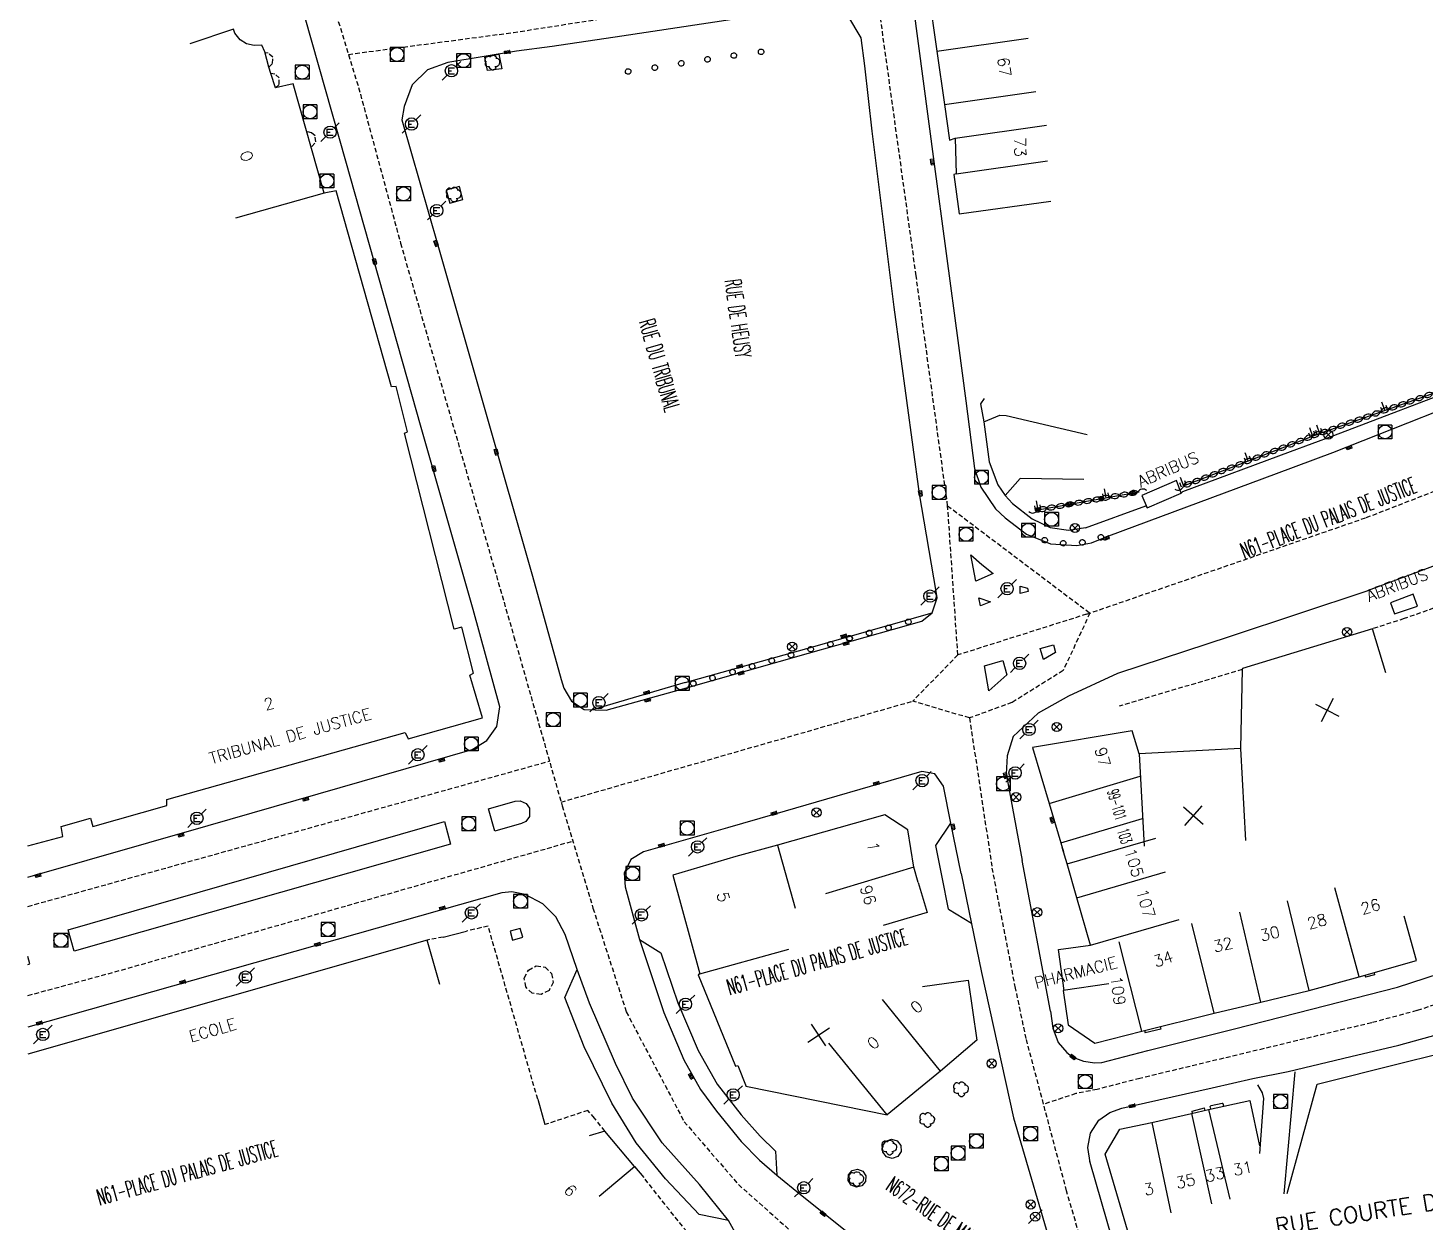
# Model space of a CAD drawing. Header units: millimetres. Extents: x 256000 to 257000, y 143000 to 144000.
# Drawn here: x 256000 to 256151.5, y 143295.4 to 143424.8 of the extents above; entities that cross this region are included whole.
import ezdxf
from ezdxf.enums import TextEntityAlignment as Align

# ---------------------------------------------------------------- set-up
doc = ezdxf.new("R2010")
doc.units = ezdxf.units.MM
doc.linetypes.add('DASHED', pattern=[0.75, 0.5, -0.25])
doc.layers.get('0').update_dxf_attribs({"linetype": 'CONTINUOUS'})
for name, color, linetype in [('W0001', 6, 'DASHED'), ('W0008', 7, 'CONTINUOUS'), ('W0100', 7, 'CONTINUOUS'), ('W0105', 7, 'CONTINUOUS'), ('W0112', 1, 'DASHED'), ('W0211', 2, 'CONTINUOUS'), ('W0300', 7, 'CONTINUOUS'), ('W0310', 3, 'CONTINUOUS'), ('W0322', 7, 'CONTINUOUS'), ('W0400', 7, 'CONTINUOUS'), ('W0420', 7, 'CONTINUOUS'), ('W0454', 7, 'CONTINUOUS'), ('W0469', 7, 'CONTINUOUS'), ('W0471', 7, 'CONTINUOUS'), ('W0984', 7, 'CONTINUOUS'), ('W0989', 7, 'CONTINUOUS'), ('W0991', 7, 'CONTINUOUS'), ('W1102', 7, 'CONTINUOUS')]:
    doc.layers.add(name, color=color, linetype=linetype)
doc.styles.get("Standard").update_dxf_attribs({"font": 'romans.shx', "width": 0.85})

# ---------------------------------------------------------------- blocks, each defined once
blk = doc.blocks.new('T469')
at = {"color": 0, "linetype": 'Continuous', "flags": 128}
for points in [[(-0.35, 0.35), (0.35, -0.35)], [(-0.35, -0.35), (0.35, 0.35)]]:
    blk.add_lwpolyline(points, dxfattribs=at)
at = {"color": 0, "linetype": 'Continuous'}
blk.add_circle((0, 0), 0.5, dxfattribs=at)
blk = doc.blocks.new('T420')
for p, q in [((0.75, 0.75), (-0.75, 0.75)), ((-0.75, 0.75), (-0.75, -0.75)), ((0.75, 0.75), (0.75, -0.75)), ((0.75, -0.75), (-0.75, -0.75))]:
    blk.add_line(p, q)
blk.add_ellipse((0, 0), major_axis=(-0.53, 0.53), ratio=1, start_param=3.926991, end_param=10.210176)
blk = doc.blocks.new('T300')
for p, q in [((-0.8, 0.51), (-0.86, 0.34)), ((-0.86, 0.34), (-0.86, 0.17)), ((-0.86, 0.17), (-0.74, 0.06)), ((-0.69, 0.63), (-0.8, 0.51)), ((-0.8, -0.06), (-0.74, 0.06)), ((-0.74, 0.06), (-0.69, 0.11)), ((-0.57, 0.69), (-0.69, 0.63)), ((-0.46, 0.69), (-0.57, 0.69)), ((-0.29, 0.63), (-0.46, 0.69)), ((-0.29, 0.63), (-0.17, 0.74)), ((-0.23, 0.57), (-0.29, 0.63)), ((-0.17, 0.74), (-0.06, 0.8)), ((-0.06, 0.8), (0.06, 0.8)), ((0.06, 0.8), (0.23, 0.74)), ((0.23, 0.74), (0.34, 0.63)), ((0.34, 0.63), (0.4, 0.51)), ((0.46, 0.46), (0.34, 0.46)), ((0.4, 0.51), (0.4, 0.46)), ((0.57, 0.4), (0.46, 0.46)), ((0.57, 0.4), (0.69, 0.29)), ((0.69, 0.29), (0.74, 0.17)), ((0.74, 0.06), (0.69, -0.17)), ((0.74, 0.17), (0.74, 0.06)), ((-0.8, -0.17), (-0.8, -0.06)), ((-0.8, -0.23), (-0.8, -0.17)), ((-0.74, -0.34), (-0.8, -0.23)), ((-0.69, -0.4), (-0.74, -0.34)), ((-0.51, -0.46), (-0.69, -0.4)), ((-0.4, -0.46), (-0.51, -0.46)), ((-0.4, -0.46), (-0.34, -0.46)), ((-0.34, -0.46), (-0.34, -0.4)), ((-0.34, -0.51), (-0.34, -0.46)), ((-0.29, -0.63), (-0.34, -0.51)), ((-0.17, -0.74), (-0.29, -0.63)), ((-0.06, -0.8), (-0.17, -0.74)), ((0.06, -0.8), (-0.06, -0.8)), ((0.17, -0.74), (0.06, -0.8)), ((0.23, -0.69), (0.17, -0.74)), ((0.29, -0.46), (0.23, -0.46)), ((0.29, -0.63), (0.23, -0.69)), ((0.46, -0.4), (0.29, -0.46)), ((0.34, -0.51), (0.29, -0.63)), ((0.34, -0.51), (0.34, -0.46)), ((0.57, -0.34), (0.46, -0.4)), ((0.63, -0.29), (0.57, -0.34)), ((0.69, -0.17), (0.63, -0.29))]:
    blk.add_line(p, q)
blk = doc.blocks.new('T454')
for p, q in [((-0.25, 0.25), (0.25, -0.25)), ((-0.25, -0.25), (0.25, 0.25)), ((0.75, 0.75), (0.375, 0.375)), ((-0.375, -0.375), (-0.75, -0.75))]:
    blk.add_line(p, q)
blk.add_ellipse((0, 0), major_axis=(0.354, 0.354), ratio=1, start_param=5.497787143782138, end_param=11.78097245096172)
blk = doc.blocks.new('t991o')
at = {"color": 0, "linetype": 'Continuous'}
for p, q in [((-1, 1), (1, -1)), ((-1, -1), (1, 1))]:
    blk.add_line(p, q, dxfattribs=at)
blk = doc.blocks.new('T400')
for p, q in [((-0.15, 0.3), (0.15, 0.3)), ((-0.15, -0.25), (-0.15, 0.3)), ((-0.15, 0.15), (0.15, 0.15)), ((-0.15, 0), (0.15, 0)), ((0.15, 0.3), (0.15, -0.25)), ((-0.15, -0.15), (0.15, -0.15)), ((-0.15, -0.25), (-0.15, -0.3)), ((-0.15, -0.3), (0.15, -0.3)), ((0.15, -0.3), (0.15, -0.25))]:
    blk.add_line(p, q)
blk = doc.blocks.new('T471')
for p, q in [((-0.333334, 0.333334), (-0.333334, -0.333334)), ((-0.333334, 0.333334), (0.333334, 0.333334)), ((-0.333334, 0), (0, 0)), ((0.500001, 0.500001), (1.000002, 1.000002)), ((-0.500001, -0.500001), (-1.000002, -1.000002)), ((-0.333334, -0.333334), (0.333334, -0.333334))]:
    blk.add_line(p, q)
blk.add_ellipse((0, 0), major_axis=(0.471405, 0.471405), ratio=1, start_param=5.4977871438, end_param=11.780972451)
blk = doc.blocks.new('t211o')
at = {"color": 0, "linetype": 'Continuous'}
for p, q in [((-0.29, 0.5), (-0.29, 0)), ((0, 1), (0, 0)), ((0.29, 0.5), (0.29, 0))]:
    blk.add_line(p, q, dxfattribs=at)
blk = doc.blocks.new('t310o')
at = {"color": 0, "linetype": 'Continuous'}
for centre, start, end in [((-0.5, 0.38), 216.8699, 323.1304), ((0.5, -0.37), 36.8699, 143.1303)]:
    blk.add_arc(centre, 0.625, start, end, dxfattribs=at)
blk = doc.blocks.new('t322o')
at = {"color": 0, "linetype": 'Continuous'}
for radius in [0.25, 0.15]:
    blk.add_circle((0, 0), radius, dxfattribs=at)

msp = doc.modelspace()

# ---------------------------------------------------------------- linework, layer by layer
at = {"layer": 'W0001'}
for p, q in [((256034.74, 143421.91), (256052.62, 143424.28)), ((256099.7, 143373), (256115.12, 143361.37)), ((256073.68, 143345.45), (256095.92, 143351.84)), ((256102.07, 143350.01), (256104.5, 143333.88)), ((256000, 143329.6), (256056.53, 143345.33)), ((256057.79, 143340.9), (256073.68, 143345.45))]:
    msp.add_line(p, q, dxfattribs=at)
for points in [[(256096.29, 143397.92), (256091.81, 143430.3), (256090.85, 143442.28), (256085.25, 143467.98), (256080.32, 143490.49), (256072.79, 143522.86), (256069.7, 143534.55), (256030.09, 143531.92)], [(256014.37, 143511.98), (256018.73, 143488.1), (256024.48, 143458.82), (256032.1, 143430.48), (256035.85, 143418.31), (256040.39, 143401.46), (256052.69, 143358.81), (256057.91, 143340.5), (256061.25, 143329.4), (256064.86, 143318.17), (256071.14, 143306.27), (256077.03, 143299.45), (256085.18, 143292.23), (256095.61, 143285.15), (256100.69, 143279.8), (256102.16, 143277.39), (256103.07, 143274.79)], [(256052.62, 143424.28), (256083.22, 143429.05), (256091.81, 143430.3)], [(256100.81, 143356.84), (256099.7, 143373), (256096.29, 143397.92)], [(256114.76, 143361.25), (256145.08, 143371.72), (256171.02, 143381.75)], [(256115.12, 143361.37), (256112.22, 143355.14), (256106.67, 143351.68), (256102.07, 143350.01), (256095.92, 143351.84)], [(256114.76, 143361.25), (256100.81, 143356.84), (256095.92, 143351.84)], [(256000, 143319.94), (256010.14, 143322.7), (256059.06, 143336.67)], [(256113.96, 143294.06), (256112.6, 143298.76), (256108.21, 143315.27), (256108.21, 143315.27), (256107.06, 143320.75), (256104.5, 143333.88)], [(256160.32, 143321.54), (256150.58, 143318.3), (256145.67, 143316.99), (256120.55, 143310.96), (256115.91, 143309.77), (256113.6, 143309.31)], [(256113.6, 143309.31), (256110.1, 143308.16)]]:
    msp.add_lwpolyline(points, dxfattribs=at)
at = {"layer": 'W0008'}
for p, q in [((256071.23, 143353.84), (256061.21, 143350.89)), ((256099.8, 143329.3), (256099.11, 143332.75)), ((256099.8, 143329.3), (256102.27, 143327.79)), ((256045, 143326.26), (256047.53, 143326.92)), ((256000.21, 143323.37), (256000, 143324.15)), ((256000, 143323.31), (256000.21, 143323.37)), ((256137.32, 143311.67), (256136.14, 143298.46)), ((256055.26, 143308.71), (256056.05, 143305.95)), ((256092.64, 143303.62), (256093, 143304.16)), ((256092.66, 143302.97), (256092.64, 143303.62)), ((256093, 143304.16), (256093.61, 143304.38)), ((256093.61, 143304.38), (256094.23, 143304.2)), ((256094.23, 143304.2), (256094.63, 143303.69)), ((256094.63, 143303.69), (256094.65, 143303.04)), ((256093.06, 143302.46), (256092.66, 143302.97)), ((256093.68, 143302.29), (256093.06, 143302.46)), ((256094.29, 143302.51), (256093.68, 143302.29)), ((256094.65, 143303.04), (256094.29, 143302.51)), ((256065.77, 143301.42), (256066.75, 143300.23)), ((256088.96, 143300.5), (256089.34, 143300.97)), ((256089.34, 143300.97), (256089.93, 143301.13)), ((256089.93, 143301.13), (256090.49, 143300.91)), ((256090.49, 143300.91), (256090.83, 143300.4)), ((256088.93, 143299.89), (256088.96, 143300.5)), ((256089.26, 143299.38), (256088.93, 143299.89)), ((256089.83, 143299.17), (256089.26, 143299.38)), ((256090.41, 143299.32), (256089.83, 143299.17)), ((256090.79, 143299.8), (256090.41, 143299.32)), ((256090.83, 143300.4), (256090.79, 143299.8))]:
    msp.add_line(p, q, dxfattribs=at)
for points in [[(256077.01, 143517.34), (256078.77, 143509.53), (256080.36, 143503), (256086.88, 143473.77), (256088.83, 143465.02), (256092.41, 143449.64), (256093.97, 143442.42), (256094.52, 143438.36), (256095.36, 143431.84), (256098.21, 143410.3), (256100.88, 143390.38)], [(256136.87, 143378.87), (256141.56, 143380.63), (256156.34, 143386.24), (256170.03, 143393.04), (256177.96, 143397.75), (256186.02, 143403.38), (256194.47, 143410.52), (256212.94, 143427.62), (256246.96, 143459.46), (256268.76, 143479.51)], [(256135.34, 143376.49), (256141.46, 143378.77), (256161.01, 143386.49), (256168.77, 143390.37), (256179.61, 143396.79), (256186.74, 143401.88), (256195.02, 143408.71), (256212.96, 143425.31), (256223.72, 143435.21), (256226.36, 143437.38), (256229.49, 143438.95), (256232.45, 143440.5), (256235.47, 143443.85), (256239.05, 143448.7), (256243.02, 143452.74), (256251.62, 143458.98), (256256.4, 143463.02), (256259.61, 143466.04), (256259.85, 143469.01), (256269.86, 143478.08)], [(256048.25, 143361.77), (256042.63, 143381.48), (256034.47, 143410.32), (256027.84, 143433.65)], [(256090.71, 143420.65), (256090.31, 143423.71), (256088.89, 143426.13), (256087.1, 143427.08), (256085.72, 143427.11), (256064.39, 143423.88), (256056.82, 143422.75), (256052.97, 143422.24)], [(256285.83, 143424.03), (256233.21, 143397.52), (256222.55, 143392.76), (256201.33, 143384.74), (256167.36, 143372.05), (256145.29, 143363.82)], [(256052.97, 143422.24), (256045.51, 143421.01), (256043.3, 143420.22), (256041.66, 143418.61), (256040.78, 143416.27), (256040.52, 143414.82), (256044.43, 143401.23), (256054.68, 143365.36), (256057.82, 143354.18), (256058.1, 143353.24)], [(256051.04, 143421.92), (256051.36, 143420.35), (256049.83, 143420.15), (256049.53, 143421.61), (256051.04, 143421.92)], [(256071.4, 143353.26), (256084.61, 143357.02), (256096.89, 143360.5), (256098.03, 143361.39), (256098.58, 143363.02), (256098.47, 143363.71), (256096.65, 143374.3), (256093.92, 143394.53), (256091.53, 143413.59), (256090.71, 143420.65)], [(256045.33, 143407.2), (256045.72, 143405.77), (256047.16, 143406.2), (256046.78, 143407.6), (256045.33, 143407.2)], [(256100.88, 143390.38), (256101.67, 143384.37), (256102.62, 143377.04), (256103.3, 143375), (256104.9, 143372.68), (256105.95, 143371.7), (256108.25, 143369.94), (256110.85, 143368.87), (256113.7, 143368.68), (256115.28, 143369), (256117.16, 143369.75), (256135.34, 143376.49)], [(256103.67, 143384.63), (256103.28, 143384.05), (256103.61, 143382.11), (256104.19, 143377.76), (256105.14, 143375.26), (256105.95, 143374.11), (256106.73, 143373.26), (256108.88, 143371.57), (256110.83, 143370.63), (256112.79, 143370.37), (256114.63, 143370.65), (256114.65, 143370.6), (256121.17, 143372.99), (256121.33, 143372.76), (256125, 143374.36), (256125.18, 143374.56), (256136.87, 143378.87)], [(256103.61, 143382.11), (256105.36, 143382.82), (256106.06, 143382.78), (256114.83, 143380.72)], [(256114.48, 143375.86), (256107.58, 143375.97), (256105.95, 143374.11)], [(256102.2, 143367.67), (256103.42, 143366.62), (256104.64, 143365.65), (256102.74, 143364.85), (256102.2, 143367.67)], [(256107.55, 143364.3), (256108.37, 143364.07), (256108.42, 143363.72), (256107.57, 143363.49), (256107.55, 143364.3)], [(256103.08, 143363.01), (256104.36, 143362.58), (256103.28, 143362.15), (256103.08, 143363.01)], [(256145.29, 143363.82), (256145.13, 143363.75), (256130.33, 143358.85), (256118.12, 143354.83), (256112.82, 143352.38), (256109.53, 143350.52), (256106.79, 143348.01), (256106.14, 143345.89), (256106.05, 143343.94), (256107.79, 143334.56)], [(256000, 143332.75), (256019.53, 143338.35), (256048.16, 143346.59), (256049.76, 143347.58), (256050.83, 143349.1), (256051.16, 143351.21), (256048.25, 143361.77)], [(256071.23, 143353.84), (256084.42, 143357.54), (256098.03, 143361.39)], [(256109.74, 143357.54), (256111.17, 143357.93), (256111.41, 143357.12), (256110.08, 143356.35), (256109.74, 143357.54)], [(256105.69, 143356.23), (256106.13, 143354.67), (256104.15, 143352.94), (256103.71, 143355.66), (256105.69, 143356.23)], [(256058.1, 143353.24), (256058.94, 143351.84), (256060.31, 143350.91), (256062.67, 143350.86), (256071.4, 143353.26)], [(256101.15, 143333.17), (256100.03, 143338.6), (256099.25, 143342.62), (256098.31, 143343.96), (256096.9, 143344.2), (256080.96, 143339.57), (256075.83, 143338.09)], [(256050.61, 143337.73), (256049.92, 143340.16), (256052.83, 143341.01), (256053.35, 143341.03), (256054.02, 143340.74), (256054.38, 143340.22), (256054.38, 143339.33), (256053.96, 143338.78), (256053.52, 143338.56), (256050.61, 143337.73)], [(256045.15, 143338.79), (256045.81, 143336.35), (256005.01, 143324.74), (256004.36, 143327.06), (256045.15, 143338.79)], [(256099.11, 143332.75), (256098.42, 143336.18), (256100.03, 143338.6)], [(256075.83, 143338.09), (256066.72, 143335.52), (256065.35, 143334.68), (256064.64, 143333.2), (256064.73, 143331.73), (256066.31, 143326.02), (256068.95, 143318.1), (256071.09, 143312.98), (256072.92, 143309.76), (256074.64, 143307.41), (256077.32, 143304.13), (256079.32, 143302.1), (256081.19, 143300.48)], [(256110.86, 143318.23), (256107.79, 143334.56)], [(256101.15, 143333.17), (256103.38, 143322.43), (256106.83, 143306.67), (256111.35, 143291.29)], [(256077.97, 143289.95), (256077.41, 143292.89), (256075.95, 143295.55), (256072.8, 143299.45), (256068.75, 143303.97), (256065.55, 143308.83), (256063.69, 143312.56), (256060.87, 143319.11), (256059.55, 143322.76), (256058.23, 143326.54), (256057.23, 143328.48), (256055.82, 143329.88), (256053.9, 143330.88), (256052.47, 143331.16), (256051.39, 143331.07), (256000, 143316.5)], [(256066.31, 143326.02), (256068.61, 143324.55), (256070.46, 143319.16), (256072.64, 143313.99), (256074.73, 143310.35), (256077.3, 143307.03), (256079.36, 143304.7), (256081.03, 143303.06), (256081.19, 143300.48)], [(256110.86, 143318.23), (256111.09, 143316.41), (256111.68, 143314.85), (256112.61, 143313.77), (256113.27, 143313.27), (256114.43, 143312.81), (256115.64, 143312.64), (256116.4, 143312.68), (256121.4, 143313.98), (256130.66, 143316.28), (256137.59, 143318.08), (256148.48, 143320.83), (256156.12, 143323.33)], [(256075.95, 143295.55), (256072.77, 143296.2), (256069.11, 143300.08), (256065.93, 143303.98), (256063.29, 143308.28), (256060.31, 143314.37), (256058.2, 143319.73), (256059.55, 143322.76)], [(256115.14, 143301.86), (256114.9, 143303.49), (256115.2, 143305.01), (256116.09, 143306.42), (256117.3, 143307.28), (256118.57, 143307.72), (256119.72, 143307.98), (256128.36, 143309.94), (256132.78, 143310.96), (256136.61, 143311.7), (256143.41, 143313.33), (256148.6, 143314.57), (256153.72, 143315.98)], [(256133.54, 143302.83), (256133.97, 143308.77), (256133.82, 143309.41), (256133.31, 143310.27)], [(256118.75, 143289.3), (256115.14, 143301.86), (256115.12, 143301.97)], [(256081.19, 143300.48), (256083.76, 143298.37), (256092.03, 143291.78), (256100.11, 143285.42), (256102.84, 143283.11), (256105.28, 143279.89), (256106.58, 143275.52)]]:
    msp.add_lwpolyline(points, dxfattribs=at)
at = {"layer": 'W0100'}
for points in [[(256085.66, 143511.26), (256080.77, 143510.2), (256083.67, 143496.89), (256084.69, 143492.23), (256085.87, 143486.99), (256086.83, 143482.7), (256088.04, 143477.34), (256088.68, 143474.49), (256089.54, 143470.66), (256092.53, 143457.38), (256093.69, 143452.27), (256094.84, 143447.25), (256095.7, 143443.5), (256096.73, 143435.8), (256097.63, 143428.64), (256098.54, 143422.26), (256099.36, 143416.48), (256099.9, 143412.63), (256100.53, 143412.82), (256100.61, 143408.96), (256100.37, 143408.88), (256100.96, 143404.62)], [(256040.81, 143380.87), (256041.14, 143381.01), (256039.9, 143385.93), (256039.4, 143385.87), (256033.42, 143407.14), (256032.12, 143406.88), (256028.76, 143418.72), (256026.85, 143418.27), (256026.32, 143419.84), (256026.13, 143420.53), (256025.68, 143422.18), (256025.36, 143422.89), (256024.54, 143422.87), (256023.69, 143423.06), (256023.02, 143423.47), (256022.44, 143424.2), (256022.29, 143424.65), (256017.55, 143423.05)], [(256000, 143336.15), (256003.8, 143337.18), (256003.6, 143338.24), (256006.77, 143339.15), (256007.02, 143338.26), (256015.05, 143340.52), (256015.04, 143341.16), (256040.88, 143348.43), (256041.23, 143347.74), (256049.28, 143350.01), (256047.9, 143354.65), (256048.3, 143354.86), (256047.03, 143359.85), (256046.19, 143359.64), (256040.81, 143380.87)], [(256121.33, 143372.76), (256125, 143374.36), (256124.5, 143375.74), (256120.74, 143374.1), (256121.33, 143372.76)], [(256150.62, 143362.14), (256150.17, 143363.44), (256147.71, 143362.49), (256148.13, 143361.28), (256150.62, 143362.14)], [(256147.21, 143354.89), (256145.75, 143359.67), (256131.66, 143355.38), (256131.63, 143355.25), (256131.45, 143346.72), (256120.45, 143346.12), (256119.69, 143348.61), (256108.9, 143346.8), (256110.7, 143340.76), (256111.98, 143336.48), (256112.27, 143335.5)], [(256096.51, 143332.2), (256096.02, 143333.83), (256095.39, 143337.88), (256092.88, 143339.52), (256081.25, 143336.23), (256076.74, 143335)], [(256112.65, 143334.2), (256112.13, 143335.99)], [(256076.74, 143335), (256069.91, 143332.98), (256072.85, 143322.3), (256072.66, 143322.18), (256076.69, 143312.27), (256076.97, 143312.34), (256077.85, 143310.09)], [(256113.71, 143330.54), (256112.65, 143334.2)], [(256096.51, 143332.2), (256097.49, 143328.95), (256092.7, 143327.51)], [(256112.32, 143320.5), (256111.72, 143324.93), (256115.2, 143325.4), (256113.71, 143330.54)], [(256117.17, 143321.21), (256112.23, 143320.49), (256112.77, 143316.76), (256115.65, 143314.78), (256120.76, 143316.08), (256128.6, 143318.04), (256133.65, 143319.22), (256138.88, 143320.47), (256144.31, 143321.96), (256150.54, 143323.72), (256149.18, 143328.53)], [(256053.64, 143326.25), (256053.37, 143327.2), (256052.26, 143326.9), (256052.54, 143325.94), (256053.64, 143326.25)], [(256044.65, 143321.14), (256043.28, 143325.95), (256000, 143313.58)], [(256096.97, 143320.9), (256101.92, 143321.62), (256102.86, 143315.1), (256098.94, 143311.73), (256093.13, 143307.02)], [(256136.49, 143298.48), (256139.76, 143310.34), (256148.82, 143312.6), (256152.61, 143313.56), (256158.42, 143315.29), (256158.42, 143315.36), (256158.76, 143315.5), (256160.76, 143310.92)], [(256077.82, 143310.11), (256090.84, 143307.48), (256093.13, 143307.02)], [(256125.25, 143291.63), (256120.45, 143290.23), (256116.78, 143302.76), (256118.35, 143305.45), (256121.82, 143306.18), (256126.12, 143307.14), (256127.97, 143307.58), (256132.45, 143308.55), (256133.5, 143303.66)], [(256061.94, 143298.2), (256065.77, 143301.42), (256062.55, 143305.25), (256060.84, 143304.72)]]:
    msp.add_lwpolyline(points, dxfattribs=at)
at = {"layer": 'W0105'}
for p, q in [((256144.94, 143322.14), (256145, 143321.93)), ((256145.98, 143322.18), (256145, 143321.93)), ((256145.92, 143322.4), (256145.98, 143322.18)), ((256121.05, 143316.15), (256121.12, 143315.88)), ((256122.81, 143316.3), (256121.12, 143315.88)), ((256122.74, 143316.58), (256122.81, 143316.3)), ((256129.63, 143307.94), (256129.57, 143308.21)), ((256126.2, 143307.42), (256127.56, 143307.78)), ((256126.26, 143307.17), (256126.2, 143307.42)), ((256127.63, 143307.47), (256127.56, 143307.78)), ((256128.23, 143307.64), (256128.17, 143307.92))]:
    msp.add_line(p, q, dxfattribs=at)
msp.add_lwpolyline([(256128.17, 143307.92), (256128.22, 143307.98), (256128.25, 143308.01), (256129.45, 143308.27), (256129.51, 143308.26), (256129.57, 143308.21)], dxfattribs=at)
at = {"layer": 'W0112'}
for p, q in [((256131.63, 143355.25), (256118.3, 143351.3)), ((256045, 143326.26), (256043.28, 143325.95)), ((256053.81, 143321.83), (256054.25, 143322.7)), ((256053.97, 143320.87), (256053.81, 143321.83)), ((256054.25, 143322.7), (256055.11, 143323.15)), ((256055.11, 143323.15), (256056.07, 143323)), ((256056.07, 143323), (256056.77, 143322.32)), ((256056.77, 143322.32), (256056.93, 143321.36)), ((256054.67, 143320.18), (256053.97, 143320.87)), ((256056.49, 143320.49), (256055.63, 143320.04)), ((256056.93, 143321.36), (256056.49, 143320.49)), ((256055.63, 143320.04), (256054.67, 143320.18))]:
    msp.add_line(p, q, dxfattribs=at)
for points in [[(256026.13, 143420.53), (256026.52, 143420.92), (256026.54, 143421.62), (256026.04, 143422.04), (256025.7, 143422.09)], [(256286.01, 143421.13), (256263.08, 143409.14), (256233.95, 143394.68), (256223.08, 143389.68), (256201.86, 143380.65), (256170.55, 143368.79), (256154.05, 143363.31), (256154.26, 143362.56), (256153.8, 143362.4), (256149.18, 143360.77), (256145.75, 143359.67)], [(256026.84, 143418.27), (256027.23, 143418.66), (256027.25, 143419.36), (256026.75, 143419.78), (256026.32, 143419.84)], [(256030.79, 143411.92), (256031.22, 143412.43), (256031.13, 143413.07), (256030.75, 143413.4), (256030.33, 143413.5)], [(256055.26, 143308.71), (256049.89, 143327.46), (256047.53, 143326.92)], [(256062.55, 143305.25), (256061.42, 143306.66), (256060.7, 143307.49), (256056.05, 143305.95)], [(256072.61, 143289.58), (256074.21, 143290.83), (256066.75, 143300.23)]]:
    msp.add_lwpolyline(points, dxfattribs=at)
at = {"layer": 'W0211'}
msp.add_line((256125.28, 143375.15), (256140.01, 143380.83), dxfattribs=at)
for points in [[(256140.01, 143380.83), (256152.68, 143385.3), (256163.55, 143390.6), (256169.93, 143394.35), (256185.6, 143404.15), (256196.39, 143412.83), (256220.46, 143435.21), (256243.54, 143456.63), (256268.43, 143479.8)], [(256109.48, 143372.55), (256114.96, 143373.52), (256120.45, 143374.5)]]:
    msp.add_lwpolyline(points, dxfattribs=at)
at = {"layer": 'W0310'}
msp.add_line((256109.48, 143372.55), (256120.45, 143374.5), dxfattribs=at)
at = {"layer": 'W0454'}
for points in [[(256076.64, 143421.5), (256076.55, 143421.48), (256076.46, 143421.48), (256076.37, 143421.52), (256076.3, 143421.58), (256076.25, 143421.65), (256076.22, 143421.74), (256076.23, 143421.84), (256076.26, 143421.93), (256076.32, 143422), (256076.4, 143422.05), (256076.49, 143422.07), (256076.58, 143422.07), (256076.67, 143422.04), (256076.74, 143421.98), (256076.8, 143421.9), (256076.82, 143421.81), (256076.82, 143421.71), (256076.78, 143421.63), (256076.72, 143421.55)], [(256079.6, 143421.91), (256079.51, 143421.89), (256079.41, 143421.89), (256079.32, 143421.93), (256079.25, 143421.98), (256079.2, 143422.06), (256079.18, 143422.15), (256079.18, 143422.25), (256079.21, 143422.34), (256079.27, 143422.41), (256079.35, 143422.46), (256079.44, 143422.48), (256079.54, 143422.48), (256079.62, 143422.45), (256079.7, 143422.39), (256079.75, 143422.31), (256079.77, 143422.22), (256079.77, 143422.12), (256079.73, 143422.04), (256079.67, 143421.96)], [(256065.19, 143419.78), (256065.1, 143419.76), (256065, 143419.76), (256064.92, 143419.8), (256064.84, 143419.85), (256064.79, 143419.93), (256064.77, 143420.02), (256064.77, 143420.12), (256064.81, 143420.2), (256064.86, 143420.28), (256064.94, 143420.33), (256065.03, 143420.35), (256065.13, 143420.35), (256065.22, 143420.32), (256065.29, 143420.26), (256065.34, 143420.18), (256065.36, 143420.09), (256065.36, 143419.99), (256065.33, 143419.9), (256065.27, 143419.83)], [(256068.08, 143420.19), (256067.98, 143420.17), (256067.89, 143420.17), (256067.8, 143420.21), (256067.73, 143420.27), (256067.68, 143420.35), (256067.66, 143420.44), (256067.66, 143420.53), (256067.7, 143420.62), (256067.75, 143420.69), (256067.83, 143420.74), (256067.92, 143420.77), (256068.02, 143420.76), (256068.11, 143420.73), (256068.18, 143420.67), (256068.23, 143420.59), (256068.25, 143420.5), (256068.25, 143420.4), (256068.21, 143420.32), (256068.15, 143420.24)], [(256070.95, 143420.66), (256070.86, 143420.63), (256070.76, 143420.64), (256070.67, 143420.67), (256070.6, 143420.73), (256070.55, 143420.81), (256070.53, 143420.9), (256070.53, 143420.99), (256070.57, 143421.08), (256070.62, 143421.15), (256070.7, 143421.21), (256070.79, 143421.23), (256070.89, 143421.23), (256070.98, 143421.19), (256071.05, 143421.13), (256071.1, 143421.05), (256071.12, 143420.96), (256071.12, 143420.87), (256071.08, 143420.78), (256071.02, 143420.71)], [(256073.79, 143421.09), (256073.7, 143421.07), (256073.61, 143421.07), (256073.52, 143421.11), (256073.45, 143421.17), (256073.39, 143421.24), (256073.37, 143421.33), (256073.38, 143421.43), (256073.41, 143421.52), (256073.47, 143421.59), (256073.55, 143421.64), (256073.64, 143421.66), (256073.73, 143421.66), (256073.82, 143421.63), (256073.89, 143421.57), (256073.94, 143421.49), (256073.97, 143421.4), (256073.96, 143421.3), (256073.93, 143421.22), (256073.87, 143421.14)], [(256110.34, 143369), (256110.25, 143368.98), (256110.16, 143368.98), (256110.07, 143369.01), (256110, 143369.07), (256109.95, 143369.15), (256109.92, 143369.24), (256109.93, 143369.34), (256109.96, 143369.42), (256110.02, 143369.5), (256110.1, 143369.55), (256110.19, 143369.57), (256110.28, 143369.57), (256110.37, 143369.53), (256110.44, 143369.47), (256110.49, 143369.4), (256110.52, 143369.3), (256110.52, 143369.21), (256110.48, 143369.12), (256110.42, 143369.05)], [(256112.35, 143368.67), (256112.26, 143368.64), (256112.17, 143368.65), (256112.08, 143368.68), (256112.01, 143368.74), (256111.95, 143368.82), (256111.93, 143368.91), (256111.93, 143369.01), (256111.97, 143369.09), (256112.03, 143369.17), (256112.11, 143369.22), (256112.2, 143369.24), (256112.29, 143369.24), (256112.38, 143369.2), (256112.45, 143369.14), (256112.5, 143369.07), (256112.53, 143368.97), (256112.52, 143368.88), (256112.49, 143368.79), (256112.43, 143368.72)], [(256114.43, 143368.76), (256114.34, 143368.73), (256114.24, 143368.74), (256114.15, 143368.77), (256114.08, 143368.83), (256114.03, 143368.91), (256114.01, 143369), (256114.01, 143369.1), (256114.05, 143369.18), (256114.11, 143369.26), (256114.18, 143369.31), (256114.27, 143369.33), (256114.37, 143369.33), (256114.46, 143369.29), (256114.53, 143369.23), (256114.58, 143369.16), (256114.6, 143369.07), (256114.6, 143368.97), (256114.57, 143368.88), (256114.51, 143368.81)], [(256116.43, 143369.31), (256116.34, 143369.28), (256116.25, 143369.29), (256116.16, 143369.32), (256116.09, 143369.38), (256116.04, 143369.46), (256116.01, 143369.55), (256116.02, 143369.64), (256116.05, 143369.73), (256116.11, 143369.81), (256116.19, 143369.86), (256116.28, 143369.88), (256116.37, 143369.88), (256116.46, 143369.84), (256116.53, 143369.78), (256116.58, 143369.7), (256116.61, 143369.61), (256116.6, 143369.52), (256116.57, 143369.43), (256116.51, 143369.36)], [(256093.42, 143359.51), (256093.32, 143359.48), (256093.23, 143359.48), (256093.14, 143359.52), (256093.07, 143359.58), (256093.02, 143359.66), (256092.99, 143359.75), (256093, 143359.84), (256093.03, 143359.93), (256093.09, 143360), (256093.17, 143360.05), (256093.26, 143360.08), (256093.36, 143360.07), (256093.44, 143360.04), (256093.52, 143359.98), (256093.57, 143359.9), (256093.59, 143359.81), (256093.59, 143359.72), (256093.55, 143359.63), (256093.49, 143359.56)], [(256095.56, 143360.15), (256095.47, 143360.12), (256095.37, 143360.13), (256095.29, 143360.16), (256095.21, 143360.22), (256095.16, 143360.3), (256095.14, 143360.39), (256095.14, 143360.49), (256095.18, 143360.57), (256095.23, 143360.65), (256095.31, 143360.7), (256095.4, 143360.72), (256095.5, 143360.72), (256095.59, 143360.68), (256095.66, 143360.62), (256095.71, 143360.55), (256095.73, 143360.45), (256095.73, 143360.36), (256095.7, 143360.27), (256095.64, 143360.2)], [(256087.12, 143357.73), (256087.02, 143357.7), (256086.93, 143357.71), (256086.84, 143357.74), (256086.77, 143357.8), (256086.72, 143357.88), (256086.7, 143357.97), (256086.7, 143358.06), (256086.73, 143358.15), (256086.79, 143358.22), (256086.87, 143358.27), (256086.96, 143358.3), (256087.06, 143358.29), (256087.14, 143358.26), (256087.22, 143358.2), (256087.27, 143358.12), (256087.29, 143358.03), (256087.29, 143357.94), (256087.25, 143357.85), (256087.2, 143357.78)], [(256089.17, 143358.35), (256089.07, 143358.32), (256088.98, 143358.33), (256088.89, 143358.36), (256088.82, 143358.42), (256088.77, 143358.5), (256088.74, 143358.59), (256088.75, 143358.68), (256088.78, 143358.77), (256088.84, 143358.84), (256088.92, 143358.89), (256089.01, 143358.92), (256089.11, 143358.91), (256089.19, 143358.88), (256089.27, 143358.82), (256089.32, 143358.74), (256089.34, 143358.65), (256089.34, 143358.56), (256089.3, 143358.47), (256089.24, 143358.4)], [(256089.2, 143358.38), (256089.11, 143358.35), (256089.01, 143358.36), (256088.93, 143358.39), (256088.85, 143358.45), (256088.8, 143358.53), (256088.78, 143358.62), (256088.78, 143358.71), (256088.82, 143358.8), (256088.88, 143358.88), (256088.95, 143358.93), (256089.05, 143358.95), (256089.14, 143358.95), (256089.23, 143358.91), (256089.3, 143358.85), (256089.35, 143358.77), (256089.38, 143358.68), (256089.37, 143358.59), (256089.34, 143358.5), (256089.28, 143358.43)], [(256091.32, 143358.95), (256091.23, 143358.92), (256091.14, 143358.93), (256091.05, 143358.96), (256090.98, 143359.02), (256090.92, 143359.1), (256090.9, 143359.19), (256090.91, 143359.29), (256090.94, 143359.37), (256091, 143359.45), (256091.08, 143359.5), (256091.17, 143359.52), (256091.26, 143359.52), (256091.35, 143359.48), (256091.42, 143359.42), (256091.47, 143359.35), (256091.5, 143359.26), (256091.49, 143359.16), (256091.46, 143359.07), (256091.4, 143359)], [(256082.84, 143356.56), (256082.75, 143356.54), (256082.66, 143356.54), (256082.57, 143356.58), (256082.49, 143356.64), (256082.44, 143356.72), (256082.42, 143356.81), (256082.42, 143356.9), (256082.46, 143356.99), (256082.52, 143357.06), (256082.6, 143357.11), (256082.69, 143357.14), (256082.78, 143357.13), (256082.87, 143357.1), (256082.94, 143357.04), (256082.99, 143356.96), (256083.02, 143356.87), (256083.01, 143356.77), (256082.98, 143356.69), (256082.92, 143356.61)], [(256084.98, 143357.18), (256084.89, 143357.16), (256084.8, 143357.16), (256084.71, 143357.2), (256084.64, 143357.26), (256084.59, 143357.33), (256084.56, 143357.42), (256084.57, 143357.52), (256084.6, 143357.61), (256084.66, 143357.68), (256084.74, 143357.73), (256084.83, 143357.75), (256084.92, 143357.75), (256085.01, 143357.72), (256085.08, 143357.66), (256085.13, 143357.58), (256085.16, 143357.49), (256085.15, 143357.39), (256085.12, 143357.31), (256085.06, 143357.23)], [(256076.51, 143354.71), (256076.42, 143354.68), (256076.32, 143354.69), (256076.23, 143354.72), (256076.16, 143354.78), (256076.11, 143354.86), (256076.09, 143354.95), (256076.09, 143355.05), (256076.12, 143355.13), (256076.18, 143355.21), (256076.26, 143355.26), (256076.35, 143355.28), (256076.45, 143355.28), (256076.54, 143355.24), (256076.61, 143355.18), (256076.66, 143355.11), (256076.68, 143355.01), (256076.68, 143354.92), (256076.64, 143354.83), (256076.58, 143354.76)], [(256078.63, 143355.33), (256078.54, 143355.3), (256078.44, 143355.31), (256078.36, 143355.34), (256078.28, 143355.4), (256078.23, 143355.48), (256078.21, 143355.57), (256078.21, 143355.67), (256078.25, 143355.75), (256078.31, 143355.83), (256078.39, 143355.88), (256078.48, 143355.9), (256078.57, 143355.9), (256078.66, 143355.86), (256078.73, 143355.8), (256078.78, 143355.73), (256078.8, 143355.63), (256078.8, 143355.54), (256078.77, 143355.45), (256078.71, 143355.38)], [(256080.75, 143355.94), (256080.66, 143355.92), (256080.57, 143355.92), (256080.48, 143355.96), (256080.41, 143356.02), (256080.36, 143356.1), (256080.33, 143356.19), (256080.34, 143356.28), (256080.37, 143356.37), (256080.43, 143356.44), (256080.51, 143356.49), (256080.6, 143356.52), (256080.69, 143356.51), (256080.78, 143356.48), (256080.85, 143356.42), (256080.9, 143356.34), (256080.93, 143356.25), (256080.92, 143356.15), (256080.89, 143356.07), (256080.83, 143355.99)], [(256072.25, 143353.47), (256072.16, 143353.45), (256072.07, 143353.45), (256071.98, 143353.49), (256071.9, 143353.55), (256071.85, 143353.62), (256071.83, 143353.71), (256071.83, 143353.81), (256071.87, 143353.9), (256071.93, 143353.97), (256072.01, 143354.02), (256072.1, 143354.04), (256072.19, 143354.04), (256072.28, 143354.01), (256072.35, 143353.95), (256072.4, 143353.87), (256072.43, 143353.78), (256072.42, 143353.68), (256072.39, 143353.6), (256072.33, 143353.52)], [(256074.33, 143354.07), (256074.24, 143354.04), (256074.15, 143354.05), (256074.06, 143354.08), (256073.99, 143354.14), (256073.94, 143354.22), (256073.91, 143354.31), (256073.92, 143354.4), (256073.95, 143354.49), (256074.01, 143354.56), (256074.09, 143354.61), (256074.18, 143354.64), (256074.27, 143354.63), (256074.36, 143354.6), (256074.43, 143354.54), (256074.48, 143354.46), (256074.51, 143354.37), (256074.5, 143354.28), (256074.47, 143354.19), (256074.41, 143354.12)]]:
    msp.add_lwpolyline(points, close=True, dxfattribs=at)
at = {"layer": 'W1102'}
for p, q in [((256098.54, 143422.26), (256108.44, 143423.66)), ((256099.36, 143416.48), (256109.26, 143417.89)), ((256100.53, 143412.82), (256110.43, 143414.23)), ((256100.61, 143408.96), (256110.51, 143410.36)), ((256032.12, 143406.88), (256022.51, 143404.15)), ((256100.96, 143404.62), (256110.87, 143405.99)), ((256120.45, 143346.12), (256121, 143336.13)), ((256131.45, 143346.72), (256132, 143336.74)), ((256110.7, 143340.76), (256120.58, 143343.71)), ((256111.98, 143336.48), (256120.83, 143339.13)), ((256081.25, 143336.23), (256083.18, 143329.42)), ((256096.02, 143333.83), (256086.45, 143330.95)), ((256144.31, 143321.96), (256141.67, 143331.61)), ((256138.88, 143320.47), (256136.54, 143330.2)), ((256133.65, 143319.22), (256131.39, 143328.96)), ((256128.6, 143318.04), (256126.18, 143327.74)), ((256072.85, 143322.3), (256082.49, 143324.95)), ((256120.76, 143316.08), (256118.28, 143325.77)), ((256098.94, 143311.73), (256092.64, 143319.5)), ((256093.13, 143307.02), (256086.83, 143314.78)), ((256126.12, 143307.14), (256128.29, 143297.37)), ((256127.97, 143307.58), (256130.3, 143297.86)), ((256121.82, 143306.18), (256123.88, 143296.4))]:
    msp.add_line(p, q, dxfattribs=at)
for points in [[(256112.65, 143334.2), (256122.26, 143336.98)], [(256113.71, 143330.54), (256123.32, 143333.33)], [(256115.2, 143325.4), (256124.81, 143328.18)]]:
    msp.add_lwpolyline(points, dxfattribs=at)

# ---------------------------------------------------------------- block references
at = {"layer": 'W0211'}
for p, rotation in [((256147.08, 143383.32), 19.40857585756767), ((256139.27, 143380.55), 21.08624365945215), ((256140.01, 143380.83), 19.40857585756767), ((256132.28, 143377.85), 21.08624365945215), ((256116.86, 143373.86), 10.08059798754232), ((256125.28, 143375.15), 21.08624365945215), ((256109.48, 143372.55), 10.08059798754232)]:
    msp.add_blockref('t211o', p, dxfattribs=dict(at, rotation=rotation))
at = {"layer": 'W0300'}
for p in [(256050.39, 143421.01), (256046.2, 143406.72), (256101.2, 143309.78), (256097.53, 143306.45), (256093.42, 143303.46), (256089.85, 143300.05)]:
    msp.add_blockref('T300', p, dxfattribs=at)
at = {"layer": 'W0310'}
for p, rotation in [((256151.33, 143384.82), 19.40857585756767), ((256152.27, 143385.15), 19.40857585756767), ((256147.55, 143383.49), 19.40857585756767), ((256148.5, 143383.82), 19.40857585756767), ((256149.44, 143384.15), 19.40857585756767), ((256150.38, 143384.49), 19.40857585756767), ((256142.84, 143381.83), 19.40857585756767), ((256143.78, 143382.16), 19.40857585756767), ((256144.72, 143382.49), 19.40857585756767), ((256145.67, 143382.83), 19.40857585756767), ((256146.61, 143383.16), 19.40857585756767), ((256139.27, 143380.55), 21.08624365945215), ((256140.01, 143380.83), 19.40857585756767), ((256140.95, 143381.16), 19.40857585756767), ((256141.89, 143381.5), 19.40857585756767), ((256134.61, 143378.75), 21.08624365945215), ((256135.54, 143379.11), 21.08624365945215), ((256136.48, 143379.47), 21.08624365945215), ((256137.41, 143379.83), 21.08624365945215), ((256138.34, 143380.19), 21.08624365945215), ((256130.88, 143377.31), 21.08624365945215), ((256131.81, 143377.67), 21.08624365945215), ((256132.74, 143378.03), 21.08624365945215), ((256133.68, 143378.39), 21.08624365945215), ((256127.14, 143375.87), 21.08624365945215), ((256128.08, 143376.23), 21.08624365945215), ((256129.01, 143376.59), 21.08624365945215), ((256129.94, 143376.95), 21.08624365945215), ((256120.3, 143374.47), 10.08059798754232), ((256125.28, 143375.15), 21.08624365945215), ((256126.21, 143375.51), 21.08624365945215), ((256111.44, 143372.89), 10.08059798754232), ((256112.43, 143373.07), 10.08059798754232), ((256113.41, 143373.24), 10.08059798754232), ((256114.4, 143373.42), 10.08059798754232), ((256115.38, 143373.6), 10.08059798754232), ((256116.37, 143373.77), 10.08059798754232), ((256117.35, 143373.95), 10.08059798754232), ((256118.34, 143374.12), 10.08059798754232), ((256119.32, 143374.3), 10.08059798754232), ((256109.48, 143372.55), 10.08059798754232), ((256110.46, 143372.72), 10.08059798754232)]:
    msp.add_blockref('t310o', p, dxfattribs=dict(at, rotation=rotation))
at = {"layer": 'W0322', "rotation": 10.08059798754232}
for p in [(256112.92, 143373.16), (256116.37, 143373.77), (256119.81, 143374.38), (256109.48, 143372.55)]:
    msp.add_blockref('t322o', p, dxfattribs=at)
at = {"layer": 'W0400'}
for p, rotation in [((256051.98, 143422.15), 98.7296095430829), ((256098.04, 143410.26), 6.815348062773285), ((256044.24, 143401.43), 16.67608506811133), ((256037.58, 143399.47), 15.39455459891804), ((256143.22, 143379.3), 111.7087379375864), ((256050.75, 143378.83), 14.87341573395885), ((256044.02, 143377.02), 15.79409398566329), ((256096.75, 143374.35), 8.311067541351802), ((256116.93, 143369.5), 111.8116244585226), ((256088.47, 143358.87), 106.4444019717938), ((256088.7, 143358.08), 105.7502973802151), ((256077.16, 143355.58), 105.0971551581907), ((256077.31, 143354.86), 106.444876280947), ((256067.08, 143352.74), 106.1814165653075), ((256067.18, 143351.96), 105.5750481113653), ((256044.88, 143345.46), 105.6769852036672), ((256091.99, 143342.92), 105.8551782410447), ((256105.97, 143343.78), 10.54298835556994), ((256030.13, 143341.23), 106.2794461865571), ((256080.89, 143339.67), 106.1573398645879), ((256100.29, 143338.21), 11.3299100811301), ((256111.04, 143338.96), 16.46516947341094), ((256016.6, 143337.33), 104.866929330791), ((256068.7, 143336.21), 105.3178741867393), ((256001.1, 143332.94), 105.766362713758), ((256044.95, 143329.41), 105.4848519527228), ((256031.41, 143325.48), 106.3801398780874), ((256016.78, 143321.38), 105.6539227927946), ((256001.26, 143316.95), 105.4767647135172), ((256113.27, 143313.27), 233.0131883624804), ((256071.88, 143311.2), 30.32679049201348), ((256119.72, 143307.98), 102.6536509321724), ((256086.2, 143296.29), 51.54478212618992)]:
    msp.add_blockref('T400', p, dxfattribs=dict(at, rotation=rotation))
at = {"layer": 'W0420'}
for p in [(256040, 143421.9), (256047.22, 143421.23), (256029.73, 143419.98), (256030.58, 143415.68), (256032.41, 143408.19), (256040.71, 143406.79), (256147.12, 143381), (256103.36, 143376.08), (256098.76, 143374.44), (256110.96, 143371.53), (256101.69, 143369.9), (256108.44, 143370.34), (256070.93, 143353.75), (256059.88, 143351.94), (256056.93, 143349.82), (256048.06, 143347.19), (256105.73, 143342.87), (256047.77, 143338.54), (256071.46, 143338.07), (256065.55, 143333.15), (256053.39, 143330.15), (256032.52, 143327.1), (256003.56, 143325.92), (256114.61, 143310.6), (256135.79, 143308.45), (256108.68, 143304.96), (256100.82, 143302.86), (256102.81, 143304.15), (256099.01, 143301.7)]:
    msp.add_blockref('T420', p, dxfattribs=at)
at = {"layer": 'W0454'}
msp.add_blockref('T454', (256109.2, 143295.98), dxfattribs=at)
at = {"layer": 'W0469'}
for p in [(256140.97, 143380.71), (256113.5, 143370.59), (256143, 143359.32), (256082.85, 143357.74), (256111.53, 143349.03), (256107.12, 143341.43), (256085.48, 143339.76), (256109.41, 143328.96), (256111.68, 143316.38), (256104.47, 143312.57), (256108.7, 143297.29)]:
    msp.add_blockref('T469', p, dxfattribs=at)
at = {"layer": 'W0471'}
for p in [(256045.91, 143420.13), (256032.75, 143413.48), (256041.58, 143414.36), (256044.31, 143404.99), (256097.79, 143363.22), (256106.15, 143364.02), (256107.5, 143355.93), (256061.9, 143351.67), (256108.52, 143348.76), (256042.27, 143346.02), (256107.01, 143344.05), (256096.93, 143343.22), (256018.32, 143339.14), (256072.6, 143336.04), (256048.07, 143328.89), (256066.5, 143328.67), (256023.57, 143321.94), (256071.28, 143318.99), (256001.61, 143315.72), (256076.45, 143309.17), (256084.1, 143299.11)]:
    msp.add_blockref('T471', p, dxfattribs=at)
at = {"layer": 'W0991'}
for p, rotation in [((256140.85, 143350.86), 287.8265842713381), ((256126.33, 143339.43), 273.1433540679471), ((256085.72, 143315.66), 78.56478937893858)]:
    msp.add_blockref('t991o', p, dxfattribs=dict(at, rotation=rotation))

# ---------------------------------------------------------------- texts
at = {"layer": 'W0984'}
for s, height, rotation, p in [('ABRIBUS', 1.25, 23.5638, (256123.61, 143376.95)), ('ABRIBUS', 1.25, 21.0188, (256148.43, 143364.42)), ('TRIBUNAL DE JUSTICE', 1.25, 15.7188, (256028.44, 143348.05)), ('PHARMACIE', 1.249, 14.6159, (256113.59, 143322.42)), ('ECOLE', 1.25, 15.9466, (256020.03, 143316.19))]:
    msp.add_text(s, height=height, rotation=rotation, dxfattribs=at).set_placement(p, align=Align.MIDDLE)
at = {"layer": 'W0989', "width": 0.485714}
for s, rotation, p in [('RUE DE HEUSY', 277.8656, (256076.99, 143393.28)), ('RUE DU TRIBUNAL', 286.0864, (256068.48, 143388.22)), ('N61-PLACE DU PALAIS DE JUSTICE', 21.1487, (256140.97, 143371.69)), ('N61-PLACE DU PALAIS DE JUSTICE', 16.0178, (256085.55, 143323.59)), ('N61-PLACE DU PALAIS DE JUSTICE', 15.5481, (256017.27, 143300.74)), ('N672-RUE DE MANGOMBROUX', 325.8032, (256100.59, 143294.78))]:
    msp.add_text(s, height=1.75, rotation=rotation, dxfattribs=at).set_placement(p, align=Align.MIDDLE)
at = {"layer": 'W0989'}
msp.add_text('RUE COURTE DU PONT', height=1.75, rotation=8.9085, dxfattribs=at).set_placement((256148.39, 143296.96), align=Align.MIDDLE)
at = {"layer": 'W0991'}
for s, height, rotation, p in [('67', 1.25, 278.069, (256105.85, 143420.55)), ('73', 1.25, 271.1725, (256107.56, 143411.87)), ('O', 1.25, 285.8591, (256023.71, 143410.88)), ('2', 1.25, 15.7188, (256026.12, 143351.55)), ('97', 1.25, 286.6296, (256116.51, 143345.78)), ('1', 1.25, 278.8142, (256091.65, 143336.08)), ('105', 1.25, 286.1589, (256119.91, 143334.32)), ('5', 1.25, 285.3658, (256075.38, 143330.61)), ('96', 1.25, 286.7734, (256091.09, 143330.82)), ('107', 1.25, 286.1589, (256121.18, 143329.92)), ('26', 1.249, 15.7477, (256145.53, 143329.58)), ('28', 1.25, 15.3409, (256139.74, 143327.97)), ('30', 1.249, 13.5023, (256134.63, 143326.65)), ('32', 1.249, 13.0783, (256129.54, 143325.45)), ('34', 1.25, 18.7892, (256123.07, 143323.91)), ('109', 1.25, 277.7431, (256118.18, 143320.46)), ('0', 1.25, 40.7118, (256096.33, 143318.72)), ('0', 1.25, 39.0327, (256091.63, 143314.81)), ('35', 1.25, 12.5095, (256125.49, 143299.83)), ('33', 1.25, 13.4724, (256128.67, 143300.55)), ('31', 1.25, 12.2132, (256131.69, 143301.22)), ('6', 1.25, 310.0341, (256058.81, 143298.82)), ('3', 1.25, 11.8442, (256121.52, 143298.97))]:
    msp.add_text(s, height=height, rotation=rotation, dxfattribs=at).set_placement(p, align=Align.MIDDLE)
at = {"layer": 'W0991', "width": 0.5}
for s, rotation, p in [('99-101', 286.6242, (256118.05, 143340.62)), ('103', 286.6296, (256118.91, 143337.22))]:
    msp.add_text(s, height=1.25, rotation=rotation, dxfattribs=at).set_placement(p, align=Align.MIDDLE)

doc.saveas('drawing.dxf')
